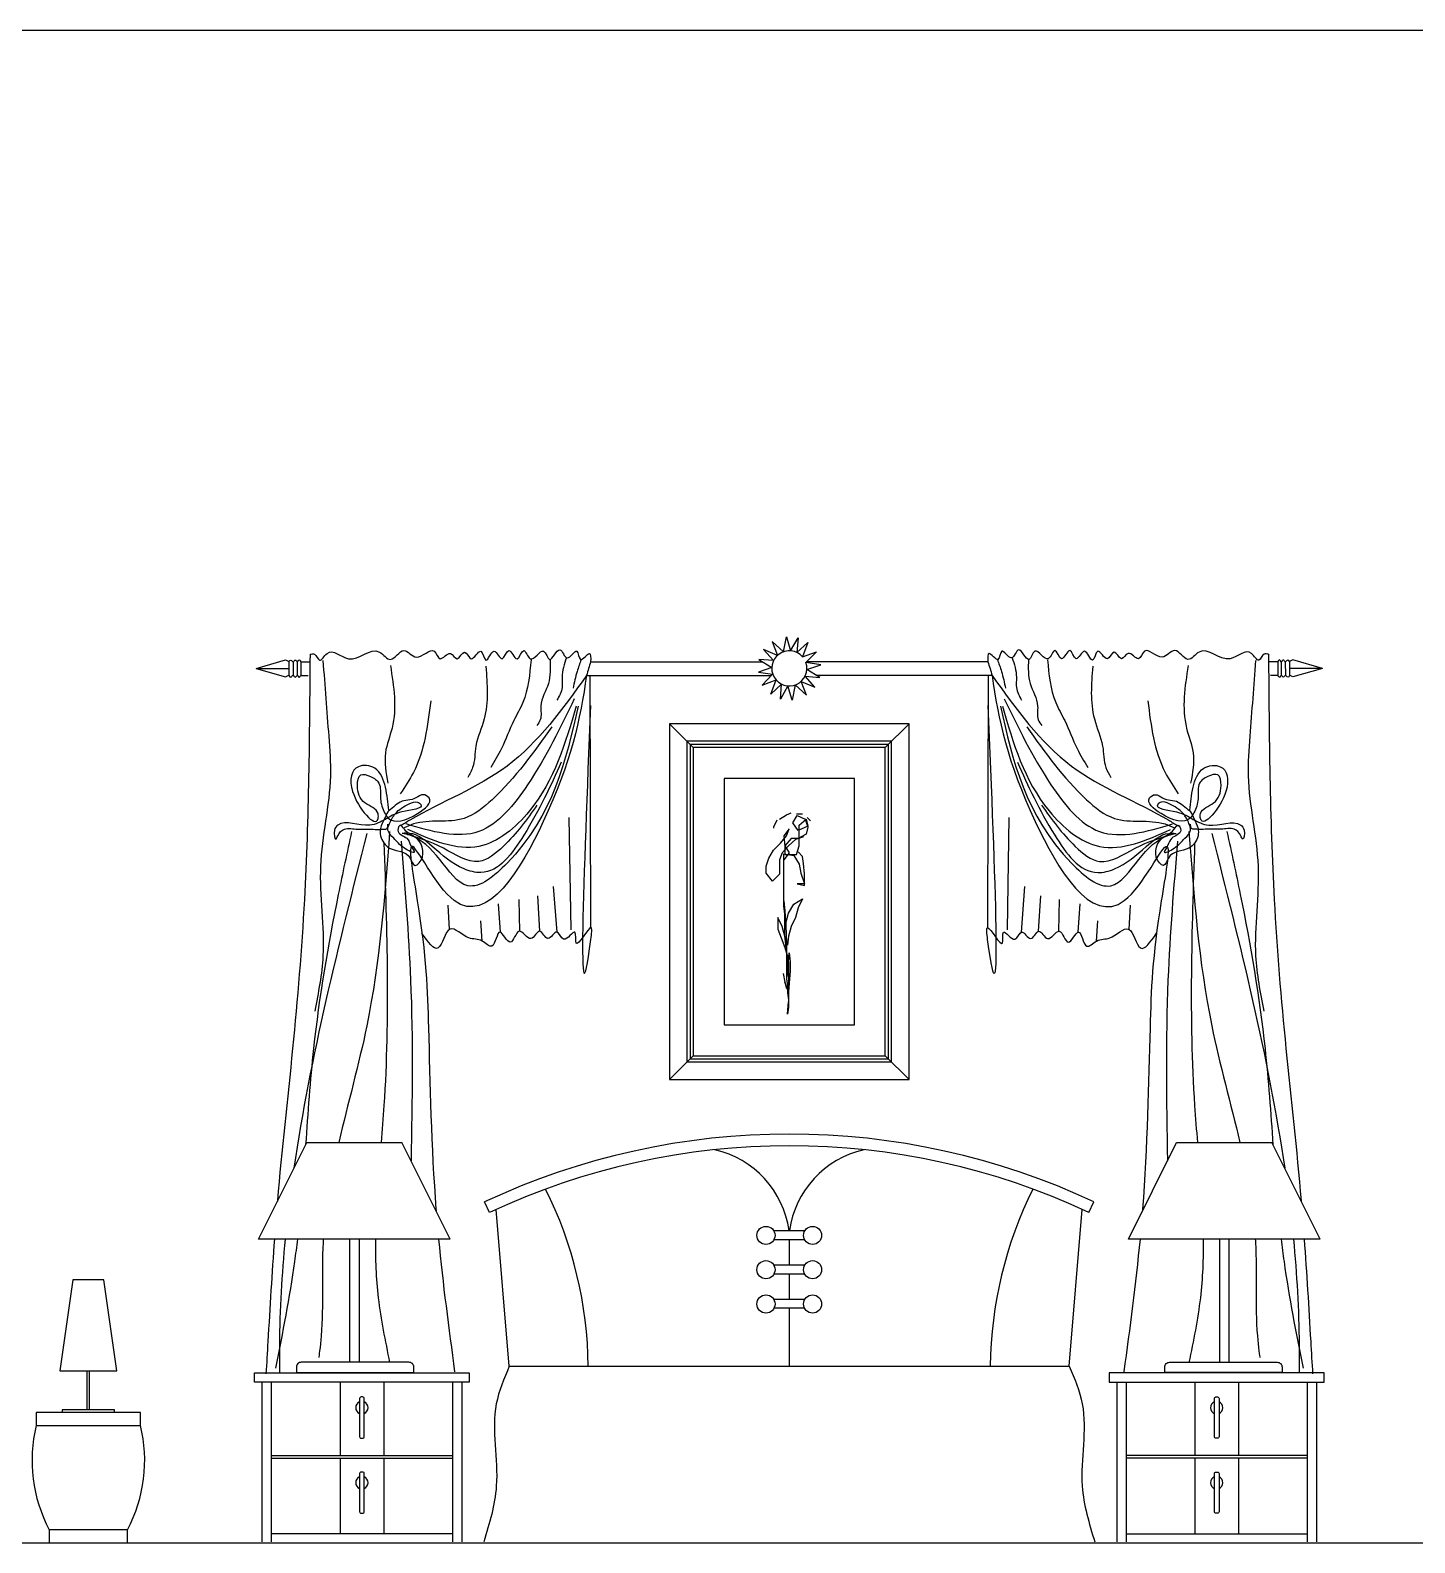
# Model space of a CAD drawing. Header units: inches. Extents: x 11.2 to 54.2, y 16.2 to 41.
# Drawn here: x 17.45 to 22.76, y 28.03 to 33.84 of the extents above; entities that cross this region are included whole.
import ezdxf

# ---------------------------------------------------------------- set-up
doc = ezdxf.new("R2010")
doc.units = ezdxf.units.IN
doc.header["$MEASUREMENT"] = 0
doc.layers.add('1', color=1, linetype='Continuous')
doc.layers.add('4', color=4, linetype='Continuous')

msp = doc.modelspace()

# ---------------------------------------------------------------- linework, layer by layer
at = {"layer": '1'}
for p, q in [((18.3159, 31.392, -0.3429), (18.4416, 31.392, -0.3429)), ((18.4416, 31.4183, -0.3429), (18.4416, 31.3658, -0.3429)), ((18.458, 31.4175, -0.3429), (18.4574, 31.365, -0.3429)), ((18.4737, 31.4175, -0.3429), (18.4737, 31.365, -0.3429)), ((18.4872, 31.4175, -0.3429), (18.5198, 31.4175, -0.3429)), ((18.4872, 31.4175, -0.3429), (18.4872, 31.365, -0.3429)), ((19.5998, 31.4175, -0.3429), (20.2605, 31.4175, -0.3429)), ((21.1259, 31.4175, -0.3429), (20.4302, 31.4175, -0.3429)), ((20.432, 31.3872, -0.3429), (20.4302, 31.3866, -0.3429)), ((22.2385, 31.4175, -0.3429), (22.2059, 31.4175, -0.3429)), ((22.2385, 31.4175, -0.3429), (22.2385, 31.365, -0.3429)), ((22.2521, 31.4175, -0.3429), (22.2521, 31.365, -0.3429)), ((22.2677, 31.4175, -0.3429), (22.2683, 31.365, -0.3429)), ((22.2841, 31.4183, -0.3429), (22.2841, 31.3658, -0.3429)), ((22.4099, 31.392, -0.3429), (22.2841, 31.392, -0.3429)), ((18.4872, 31.365, -0.3429), (18.5151, 31.365, -0.3429)), ((19.5842, 31.365, -0.3429), (20.2942, 31.365, -0.3429)), ((19.6009, 30.3963, -0.3429), (19.5981, 31.365, -0.3429)), ((20.2589, 31.3277, -0.3429), (20.312, 31.3476, -0.3429)), ((21.1415, 31.365, -0.3429), (20.4678, 31.365, -0.3429)), ((21.1249, 30.3963, -0.3429), (21.1277, 31.365, -0.3429)), ((22.2385, 31.365, -0.3429), (22.2106, 31.365, -0.3429)), ((19.5248, 30.3878, -0.3429), (19.518, 30.8196, -0.3429)), ((20.3153, 30.8096, -0.3429), (20.3017, 30.7823, -0.3429)), ((20.3255, 30.813, -0.3429), (20.3528, 30.83, -0.3429)), ((20.3528, 30.83, -0.3429), (20.3698, 30.8368, -0.3429)), ((20.3766, 30.7994, -0.3429), (20.3936, 30.8266, -0.3429)), ((20.397, 30.7687, -0.3429), (20.3766, 30.7994, -0.3429)), ((20.3902, 30.8334, -0.3429), (20.4141, 30.8334, -0.3429)), ((20.3936, 30.8266, -0.3429), (20.4243, 30.813, -0.3429)), ((20.4004, 30.7892, -0.3429), (20.4277, 30.813, -0.3429)), ((20.4243, 30.813, -0.3429), (20.4345, 30.7823, -0.3429)), ((20.4277, 30.813, -0.3429), (20.4345, 30.7858, -0.3429)), ((20.4311, 30.8198, -0.3429), (20.4447, 30.8062, -0.3429)), ((21.2009, 30.3878, -0.3429), (21.2078, 30.8196, -0.3429)), ((20.3017, 30.7823, -0.3429), (20.3017, 30.7789, -0.3429)), ((20.3289, 30.7211, -0.3429), (20.3528, 30.7483, -0.3429)), ((20.363, 30.7755, -0.3429), (20.3426, 30.7483, -0.3429)), ((20.3426, 30.7483, -0.3429), (20.346, 30.7074, -0.3429)), ((20.3698, 30.7381, -0.3429), (20.346, 30.7109, -0.3429)), ((20.3528, 30.7483, -0.3429), (20.363, 30.7755, -0.3429)), ((20.3868, 30.7347, -0.3429), (20.3596, 30.7109, -0.3429)), ((20.397, 30.7381, -0.3429), (20.3698, 30.7381, -0.3429)), ((20.4175, 30.7449, -0.3429), (20.3868, 30.7347, -0.3429)), ((20.4345, 30.7858, -0.3429), (20.397, 30.7687, -0.3429)), ((20.4277, 30.7551, -0.3429), (20.397, 30.7381, -0.3429)), ((20.4004, 30.7109, -0.3429), (20.4004, 30.7892, -0.3429)), ((20.4345, 30.7823, -0.3429), (20.4277, 30.7551, -0.3429)), ((20.2847, 30.6632, -0.3429), (20.3017, 30.6938, -0.3429)), ((20.3017, 30.6938, -0.3429), (20.3289, 30.7211, -0.3429)), ((20.3357, 30.6836, -0.3429), (20.3255, 30.6564, -0.3429)), ((20.3596, 30.7109, -0.3429), (20.3357, 30.6836, -0.3429)), ((20.363, 30.6836, -0.3429), (20.3426, 30.6564, -0.3429)), ((20.3426, 30.4793, -0.3429), (20.3426, 30.6802, -0.3429)), ((20.3426, 30.6802, -0.3429), (20.38, 30.6734, -0.3429)), ((20.346, 30.7109, -0.3429), (20.363, 30.6836, -0.3429)), ((20.346, 30.7074, -0.3429), (20.346, 30.6768, -0.3429)), ((20.346, 30.6768, -0.3429), (20.3902, 30.6768, -0.3429)), ((20.3902, 30.6768, -0.3429), (20.4004, 30.7109, -0.3429)), ((20.4141, 30.67, -0.3429), (20.397, 30.687, -0.3429)), ((20.2745, 30.6325, -0.3429), (20.2847, 30.6632, -0.3429)), ((20.2745, 30.6053, -0.3429), (20.2745, 30.6325, -0.3429)), ((20.3255, 30.6564, -0.3429), (20.3255, 30.6019, -0.3429)), ((20.38, 30.6734, -0.3429), (20.4004, 30.6394, -0.3429)), ((20.4004, 30.6394, -0.3429), (20.4072, 30.6053, -0.3429)), ((20.4175, 30.6428, -0.3429), (20.4141, 30.67, -0.3429)), ((20.4209, 30.6019, -0.3429), (20.4175, 30.6428, -0.3429)), ((20.2983, 30.5747, -0.3429), (20.2745, 30.6053, -0.3429)), ((20.3255, 30.6019, -0.3429), (20.2983, 30.5747, -0.3429)), ((20.4209, 30.5645, -0.3429), (20.3936, 30.5645, -0.3429)), ((20.3936, 30.5645, -0.3429), (20.4209, 30.5576, -0.3429)), ((20.4072, 30.6053, -0.3429), (20.4209, 30.5645, -0.3429)), ((20.4209, 30.5576, -0.3429), (20.4209, 30.6019, -0.3429)), ((19.3282, 30.3818, -0.3429), (19.3252, 30.5038, -0.3429)), ((19.4053, 30.3821, -0.3429), (19.3975, 30.5182, -0.3429)), ((19.471, 30.3792, -0.3429), (19.4577, 30.5544, -0.3429)), ((20.3426, 30.4998, -0.3429), (20.346, 30.4589, -0.3429)), ((20.38, 30.4862, -0.3429), (20.4141, 30.5066, -0.3429)), ((20.4141, 30.5066, -0.3429), (20.397, 30.4725, -0.3429)), ((21.2548, 30.3792, -0.3429), (21.268, 30.5544, -0.3429)), ((21.3205, 30.3821, -0.3429), (21.3283, 30.5182, -0.3429)), ((21.3976, 30.3818, -0.3429), (21.4006, 30.5038, -0.3429)), ((19.0582, 30.3895, -0.3429), (19.0529, 30.4821, -0.3429)), ((19.2536, 30.3792, -0.3429), (19.2463, 30.4871, -0.3429)), ((20.346, 30.4487, -0.3429), (20.3426, 30.4793, -0.3429)), ((20.346, 30.4589, -0.3429), (20.3494, 30.4044, -0.3429)), ((20.346, 30.3976, -0.3429), (20.3596, 30.4521, -0.3429)), ((20.346, 30.3636, -0.3429), (20.346, 30.4487, -0.3429)), ((20.3596, 30.4521, -0.3429), (20.38, 30.4862, -0.3429)), ((20.397, 30.4725, -0.3429), (20.3868, 30.4351, -0.3429)), ((21.4722, 30.3792, -0.3429), (21.4794, 30.4871, -0.3429)), ((21.6676, 30.3895, -0.3429), (21.6729, 30.4821, -0.3429)), ((19.183, 30.3447, -0.3429), (19.1782, 30.4218, -0.3429)), ((20.3357, 30.401, -0.3429), (20.3187, 30.4351, -0.3429)), ((20.3187, 30.4351, -0.3429), (20.3187, 30.3908, -0.3429)), ((20.3187, 30.3908, -0.3429), (20.3323, 30.3568, -0.3429)), ((20.346, 30.3636, -0.3429), (20.3357, 30.401, -0.3429)), ((20.3494, 30.4044, -0.3429), (20.3528, 30.3364, -0.3429)), ((20.3698, 30.401, -0.3429), (20.3596, 30.3636, -0.3429)), ((20.3868, 30.4351, -0.3429), (20.3698, 30.401, -0.3429)), ((21.5427, 30.3447, -0.3429), (21.5476, 30.4218, -0.3429)), ((20.3323, 30.3568, -0.3429), (20.346, 30.3193, -0.3429)), ((20.3494, 30.3329, -0.3429), (20.346, 30.3636, -0.3429)), ((20.3562, 30.3295, -0.3429), (20.346, 30.3636, -0.3429)), ((20.3528, 30.3057, -0.3429), (20.3494, 30.3329, -0.3429)), ((20.3528, 30.3364, -0.3429), (20.3528, 30.2002, -0.3429)), ((20.3596, 30.3636, -0.3429), (20.3562, 30.3295, -0.3429)), ((20.346, 30.3193, -0.3429), (20.3562, 30.2853, -0.3429)), ((20.3562, 30.2785, -0.3429), (20.3528, 30.3057, -0.3429)), ((20.3562, 30.2853, -0.3429), (20.3596, 30.2376, -0.3429)), ((20.3562, 30.2342, -0.3429), (20.3562, 30.2785, -0.3429)), ((20.3596, 30.2649, -0.3429), (20.363, 30.2989, -0.3429)), ((20.363, 30.2989, -0.3429), (20.3664, 30.2649, -0.3429)), ((20.3392, 30.2206, -0.3429), (20.346, 30.1866, -0.3429)), ((20.3596, 30.207, -0.3429), (20.3562, 30.2342, -0.3429)), ((20.3596, 30.2649, -0.3429), (20.3596, 30.0912, -0.3429)), ((20.3664, 30.2308, -0.3429), (20.363, 30.1831, -0.3429)), ((20.3664, 30.2649, -0.3429), (20.3664, 30.2308, -0.3429)), ((20.346, 30.1866, -0.3429), (20.3528, 30.1627, -0.3429)), ((20.3596, 30.1491, -0.3429), (20.346, 30.1866, -0.3429)), ((20.3528, 30.2002, -0.3429), (20.3562, 30.1729, -0.3429)), ((20.3562, 30.1729, -0.3429), (20.3562, 30.1457, -0.3429)), ((20.363, 30.1831, -0.3429), (20.3596, 30.1491, -0.3429)), ((20.3562, 30.1457, -0.3429), (20.3596, 30.1185, -0.3429)), ((20.3562, 30.064, -0.3429), (20.3596, 30.1117, -0.3429)), ((20.3596, 30.0912, -0.3429), (20.3562, 30.064, -0.3429)), ((20.3029, 29.2325, -0.3429), (20.4228, 29.2325, -0.3429)), ((18.6746, 29.2, -0.3429), (18.6746, 28.7268, -0.3429)), ((18.7106, 29.2, -0.3429), (18.7106, 28.7268, -0.3429)), ((20.3047, 29.1989, -0.3429), (20.4211, 29.1989, -0.3429)), ((20.3629, 29.1989, -0.3429), (20.3629, 29.1008, -0.3429)), ((22.0151, 29.2, -0.3429), (22.0151, 28.7268, -0.3429)), ((22.0511, 29.2, -0.3429), (22.0511, 28.7268, -0.3429)), ((20.3029, 29.1008, -0.3429), (20.4228, 29.1008, -0.3429)), ((20.3047, 29.0671, -0.3429), (20.4211, 29.0671, -0.3429)), ((20.3629, 29.0671, -0.3429), (20.3629, 28.9691, -0.3429)), ((20.3029, 28.9691, -0.3429), (20.4228, 28.9691, -0.3429)), ((20.3047, 28.9354, -0.3429), (20.4211, 28.9354, -0.3429)), ((20.3629, 28.9354, -0.3429), (20.3629, 28.7122, -0.3429)), ((17.6662, 28.5436), (17.6662, 28.6936)), ((17.6762, 28.5436), (17.6762, 28.6936)), ((18.6376, 28.6508, -0.3429), (18.6376, 28.369, -0.3429)), ((18.6746, 28.6878, -0.3429), (18.6746, 28.6868, -0.3429)), ((18.7106, 28.6878, -0.3429), (18.7106, 28.6868, -0.3429)), ((18.8055, 28.6508, -0.3429), (18.8055, 28.369, -0.3429)), ((21.9202, 28.6508, -0.3429), (21.9202, 28.369, -0.3429)), ((22.0151, 28.6878, -0.3429), (22.0151, 28.6868, -0.3429)), ((22.0511, 28.6878, -0.3429), (22.0511, 28.6868, -0.3429)), ((22.0881, 28.6508, -0.3429), (22.0881, 28.369, -0.3429)), ((18.3737, 28.369, -0.3429), (19.0694, 28.369, -0.3429)), ((18.3737, 28.359, -0.3429), (19.0694, 28.359, -0.3429)), ((18.6376, 28.359, -0.3429), (18.6376, 28.0673, -0.3429)), ((18.8055, 28.359, -0.3429), (18.8055, 28.0673, -0.3429)), ((22.352, 28.369, -0.3429), (21.6563, 28.369, -0.3429)), ((22.352, 28.359, -0.3429), (21.6563, 28.359, -0.3429)), ((21.9202, 28.359, -0.3429), (21.9202, 28.0673, -0.3429)), ((22.0881, 28.359, -0.3429), (22.0881, 28.0673, -0.3429))]:
    msp.add_line(p, q, dxfattribs=at)
at = {"layer": '1', "elevation": -0.3429}
for points in [[(20.3409, 31.4559), (20.2967, 31.4949), (20.3172, 31.4418), (20.2641, 31.4641), (20.3023, 31.422), (20.2456, 31.4267), (20.2954, 31.3957), (20.2441, 31.3781), (20.299, 31.37)], [(20.3409, 31.4559), (20.3517, 31.5138), (20.3682, 31.4594), (20.3964, 31.5096), (20.3922, 31.4529), (20.4339, 31.4915), (20.4137, 31.4365), (20.4677, 31.455), (20.4267, 31.414)], [(18.3159, 31.392), (18.4287, 31.4247), (18.4416, 31.4183)], [(18.3159, 31.392), (18.4287, 31.3593), (18.4416, 31.3658)], [(20.3849, 31.3282), (20.429, 31.2892), (20.4085, 31.3422), (20.4616, 31.3199), (20.4234, 31.3621), (20.4801, 31.3573), (20.4303, 31.3883), (20.4844, 31.4053), (20.4267, 31.414)], [(22.4099, 31.392), (22.297, 31.4247), (22.2841, 31.4183)], [(22.4099, 31.392), (22.297, 31.3593), (22.2841, 31.3658)], [(20.2589, 31.3277), (20.299, 31.37)], [(20.3849, 31.3282), (20.374, 31.2703), (20.3575, 31.3247), (20.3294, 31.2744), (20.3336, 31.3312), (20.2918, 31.2925), (20.312, 31.3476)], [(19.9941, 31.088), (19.9026, 31.1795)], [(20.7316, 31.088), (20.8231, 31.1795)], [(19.9941, 29.9043), (19.9026, 29.8128)], [(20.7316, 29.9043), (20.8231, 29.8128)], [(19.0607, 29.2), (18.3246, 29.2), (18.5099, 29.5708), (18.8754, 29.5708)], [(19.0607, 29.2), (18.8754, 29.5708)], [(22.4012, 29.2), (21.665, 29.2), (21.8504, 29.5708), (22.2159, 29.5708)], [(22.4012, 29.2), (22.2159, 29.5708)], [(19.212, 29.3021), (19.1929, 29.3429)], [(21.5138, 29.3021), (21.5329, 29.3429)], [(19.2878, 28.7123), (19.2379, 29.3141)], [(21.438, 28.7123), (21.4879, 29.3141)], [(18.3377, 28.6508), (18.3377, 28.0373)], [(18.3737, 28.6508), (18.3737, 28.0373)], [(19.0694, 28.6508), (19.0694, 28.0373)], [(19.1054, 28.6508), (19.1054, 28.0373)], [(21.6203, 28.6508), (21.6203, 28.0373)], [(21.6563, 28.6508), (21.6563, 28.0373)], [(22.352, 28.6508), (22.352, 28.0373)], [(22.388, 28.6508), (22.388, 28.0373)], [(19.0694, 28.0673), (18.3737, 28.0673)], [(21.6563, 28.0673), (22.352, 28.0673)]]:
    msp.add_lwpolyline(points, dxfattribs=at)
for points in [[(19.9026, 29.8128), (20.8231, 29.8128), (20.8231, 31.1795), (19.9026, 31.1795)], [(19.9701, 29.8803), (20.7556, 29.8803), (20.7556, 31.112), (19.9701, 31.112)], [(19.9821, 29.8923), (20.7436, 29.8923), (20.7436, 31.1), (19.9821, 31.1)], [(19.9941, 29.9043), (20.7316, 29.9043), (20.7316, 31.088), (19.9941, 31.088)], [(20.1126, 30.0228), (20.6131, 30.0228), (20.6131, 30.9695), (20.1126, 30.9695)], [(19.1341, 28.6508), (18.3091, 28.6508), (18.3091, 28.6868), (19.1341, 28.6868)], [(21.5917, 28.6508), (22.4167, 28.6508), (22.4167, 28.6868), (21.5917, 28.6868)]]:
    msp.add_lwpolyline(points, close=True, dxfattribs=at)
at = {"layer": '1'}
for points in [[(17.5612, 28.6936), (17.7812, 28.6936), (17.7312, 29.0436), (17.6112, 29.0436)], [(17.8712, 28.5336), (17.4712, 28.5336), (17.4712, 28.4836), (17.8712, 28.4836)], [(17.8212, 28.0836), (17.5212, 28.0836), (17.5212, 28.0336), (17.8212, 28.0336)]]:
    msp.add_lwpolyline(points, close=True, dxfattribs=at)
at = {"layer": '1', "elevation": -0.3429}
for points in [[(18.4705, 28.6878), (18.9209, 28.6878), (18.9209, 28.7085, 0.414214), (18.9025, 28.7268), (18.4889, 28.7268, 0.414214), (18.4705, 28.7085)], [(22.2553, 28.6878), (21.8049, 28.6878), (21.8049, 28.7085, -0.414214), (21.8233, 28.7268), (22.2369, 28.7268, -0.414214), (22.2553, 28.7085)], [(18.7245, 28.5935), (18.7187, 28.5935, 0.414214), (18.7127, 28.5874), (18.7127, 28.441, 0.414214), (18.7187, 28.435), (18.7245, 28.435, 0.414214), (18.7305, 28.441), (18.7305, 28.5874, 0.414214)], [(22.0013, 28.5935), (22.0071, 28.5935, -0.414214), (22.0131, 28.5874), (22.0131, 28.441, -0.414214), (22.0071, 28.435), (22.0013, 28.435, -0.414214), (21.9953, 28.441), (21.9953, 28.5874, -0.414214)], [(18.7245, 28.3053), (18.7187, 28.3053, 0.414214), (18.7127, 28.2993), (18.7127, 28.1528, 0.414214), (18.7187, 28.1468), (18.7245, 28.1468, 0.414214), (18.7305, 28.1528), (18.7305, 28.2993, 0.414214)], [(22.0013, 28.3053), (22.0071, 28.3053, -0.414214), (22.0131, 28.2993), (22.0131, 28.1528, -0.414214), (22.0071, 28.1468), (22.0013, 28.1468, -0.414214), (21.9953, 28.1528), (21.9953, 28.2993, -0.414214)]]:
    msp.add_lwpolyline(points, format="xyb", close=True, dxfattribs=at)
at = {"layer": '1'}
msp.add_lwpolyline([(17.7712, 28.5336), (17.7712, 28.5436), (17.5712, 28.5436), (17.5712, 28.5336)], dxfattribs=at)
for centre in [(20.2734, 29.2141, -0.3429), (20.4524, 29.2141, -0.3429), (20.2734, 29.0824, -0.3429), (20.4524, 29.0824, -0.3429), (20.2734, 28.9506, -0.3429), (20.4524, 28.9506, -0.3429)]:
    msp.add_circle(centre, 0.0348, dxfattribs=at)
for centre, radius, start, end in [((20.3629, 31.392, -0.3429), 0.0675, 41.13616, 18.98858), ((20.3629, 26.845, -0.3429), 2.7583, 64.90165, 115.09835), ((20.3629, 26.845, -0.3429), 2.7133, 64.90165, 115.09835), ((19.9941, 29.1809, -0.3429), 0.3717, 7.9857, 77.09017), ((20.7317, 29.1809, -0.3429), 0.3717, 102.90983, 172.0143), ((18.0323, 28.6969, -0.3429), 1.5586, 0.56488, 26.48439), ((22.6934, 28.6969, -0.3429), 1.5586, 153.51561, 179.43511), ((18.7216, 28.5524, -0.3429), 0.0237, 112.08573, 247.91427), ((18.7216, 28.5524, -0.3429), 0.0237, 292.08573, 67.91427), ((22.0042, 28.5524, -0.3429), 0.0237, 112.08573, 247.91427), ((22.0042, 28.5524, -0.3429), 0.0237, 292.08573, 67.91427), ((18.0196, 28.349), 0.5647, 166.21161, 208.03843), ((17.3229, 28.349), 0.5647, 331.96157, 13.78839), ((18.7216, 28.2643, -0.3429), 0.0237, 112.08573, 247.91427), ((18.7216, 28.2643, -0.3429), 0.0237, 292.08573, 67.91427), ((22.0042, 28.2643, -0.3429), 0.0237, 112.08573, 247.91427), ((22.0042, 28.2643, -0.3429), 0.0237, 292.08573, 67.91427)]:
    msp.add_arc(centre, radius, start, end, dxfattribs=at)
for points, knots in [([(18.5224, 31.4463, -0.3429), (18.5201, 31.132, -0.3429), (18.5165, 30.6263, -0.3429), (18.4582, 29.927, -0.3429), (18.4138, 29.5416, -0.3429), (18.3971, 29.3457, -0.3429), (18.397, 29.3449, -0.3429)], [0, 0, 0, 0, 628.417239, 1010.928812, 1402.673852, 1404.240858, 1404.240858, 1404.240858, 1404.240858]), ([(22.2033, 31.4463, -0.3429), (22.2056, 31.132, -0.3429), (22.2093, 30.6263, -0.3429), (22.2675, 29.927, -0.3429), (22.312, 29.5416, -0.3429), (22.3287, 29.3457, -0.3429), (22.3288, 29.3449, -0.3429)], [0, 0, 0, 0, 628.417239, 1010.928812, 1402.673852, 1404.240858, 1404.240858, 1404.240858, 1404.240858]), ([(19.5842, 31.365, -0.3429), (19.5603, 31.1971, -0.3429), (19.4972, 30.9012, -0.3429), (19.1299, 30.2771, -0.3429), (18.873, 30.8414, -0.3429), (18.9674, 30.3359, -0.3429), (18.9796, 29.9799, -0.3429), (18.9878, 29.5508, -0.3429), (19.0065, 29.3104, -0.3429), (19.0066, 29.3082, -0.3429)], [0, 0, 0, 0, 389.573836, 698.47232, 875.647564, 1015.22621, 1342.041677, 1806.826314, 1811.201188, 1811.201188, 1811.201188, 1811.201188]), ([(21.1415, 31.365, -0.3429), (21.1654, 31.1971, -0.3429), (21.2285, 30.9012, -0.3429), (21.5958, 30.2771, -0.3429), (21.8527, 30.8414, -0.3429), (21.7584, 30.3359, -0.3429), (21.7461, 29.9799, -0.3429), (21.7379, 29.5508, -0.3429), (21.7193, 29.3104, -0.3429), (21.7191, 29.3082, -0.3429)], [0, 0, 0, 0, 389.573836, 698.47232, 875.647564, 1015.22621, 1342.041677, 1806.826314, 1811.201188, 1811.201188, 1811.201188, 1811.201188]), ([(18.6821, 30.7652, -0.3429), (18.6647, 30.6849, -0.3429), (18.6051, 30.4092, -0.3429), (18.5365, 30.0086, -0.3429), (18.5142, 29.6853, -0.3429), (18.5054, 29.5618, -0.3429)], [0, 0, 0, 0, 164.368284, 564.090071, 811.543339, 811.543339, 811.543339, 811.543339]), ([(18.8282, 30.7652, -0.3429), (18.8094, 30.5153, -0.3429), (18.7791, 30.1125, -0.3429), (18.6675, 29.7204, -0.3429), (18.6328, 29.5708, -0.3429)], [0, 0, 0, 0, 500.423142, 806.71261, 806.71261, 806.71261, 806.71261]), ([(21.8975, 30.7652, -0.3429), (21.9163, 30.5153, -0.3429), (21.9466, 30.1125, -0.3429), (22.0582, 29.7204, -0.3429), (22.093, 29.5708, -0.3429)], [0, 0, 0, 0, 500.423142, 806.71261, 806.71261, 806.71261, 806.71261]), ([(22.0436, 30.7652, -0.3429), (22.061, 30.6849, -0.3429), (22.1207, 30.4092, -0.3429), (22.1892, 30.0086, -0.3429), (22.2115, 29.6853, -0.3429), (22.2204, 29.5618, -0.3429)], [0, 0, 0, 0, 164.368284, 564.090071, 811.543339, 811.543339, 811.543339, 811.543339]), ([(18.8063, 30.7213, -0.3429), (18.8174, 30.3856, -0.3429), (18.8301, 30.0029, -0.3429), (18.7994, 29.6181, -0.3429), (18.7956, 29.5708, -0.3429)], [0, 0, 0, 0, 672.409458, 766.670571, 766.670571, 766.670571, 766.670571]), ([(18.8721, 30.7286, -0.3429), (18.8867, 30.5509, -0.3429), (18.9203, 30.1422, -0.3429), (18.915, 29.7322, -0.3429), (18.9105, 29.5006, -0.3429)], [0, 0, 0, 0, 356.527404, 819.577516, 819.577516, 819.577516, 819.577516]), ([(21.8537, 30.7286, -0.3429), (21.8391, 30.5509, -0.3429), (21.8054, 30.1422, -0.3429), (21.8107, 29.7322, -0.3429), (21.8153, 29.5006, -0.3429)], [0, 0, 0, 0, 356.527404, 819.577516, 819.577516, 819.577516, 819.577516]), ([(21.9194, 30.7213, -0.3429), (21.9083, 30.3856, -0.3429), (21.8957, 30.0029, -0.3429), (21.9263, 29.6181, -0.3429), (21.9302, 29.5708, -0.3429)], [0, 0, 0, 0, 672.409458, 766.670571, 766.670571, 766.670571, 766.670571]), ([(18.3856, 29.2, -0.3429), (18.376, 29.0689, -0.3429), (18.3659, 28.8962, -0.3429), (18.3558, 28.7236, -0.3429), (18.3534, 28.6822, -0.3429)], [1501.167291, 1501.167291, 1501.167291, 1501.167291, 1764.062655, 1847.038783, 1847.038783, 1847.038783, 1847.038783]), ([(18.4739, 29.2, -0.3429), (18.4706, 29.1711, -0.3429), (18.4496, 29.0049, -0.3429), (18.4169, 28.8402, -0.3429), (18.3899, 28.7041, -0.3429)], [1053.710692, 1053.710692, 1053.710692, 1053.710692, 1111.982761, 1389.15747, 1389.15747, 1389.15747, 1389.15747]), ([(18.4271, 29.2, -0.3429), (18.4139, 29.065, -0.3429), (18.404, 28.8941, -0.3429), (18.4047, 28.7224, -0.3429), (18.4049, 28.6868, -0.3429)], [1056.308057, 1056.308057, 1056.308057, 1056.308057, 1328.551901, 1399.705948, 1399.705948, 1399.705948, 1399.705948]), ([(18.5733, 29.2, -0.3429), (18.573, 29.1955, -0.3429), (18.5661, 29.0722, -0.3429), (18.5779, 28.9052, -0.3429), (18.5562, 28.7454, -0.3429), (18.5562, 28.7454, -0.3429)], [1058.008749, 1058.008749, 1058.008749, 1058.008749, 1067.075001, 1305.878773, 1389.28266, 1389.28266, 1389.28266, 1389.28266]), ([(18.7735, 29.2, -0.3429), (18.7728, 29.1245, -0.3429), (18.7788, 28.9657, -0.3429), (18.8112, 28.8087, -0.3429), (18.8282, 28.726, -0.3429)], [1013.471497, 1013.471497, 1013.471497, 1013.471497, 1164.751981, 1332.975816, 1332.975816, 1332.975816, 1332.975816]), ([(21.9522, 29.2, -0.3429), (21.953, 29.1245, -0.3429), (21.947, 28.9657, -0.3429), (21.9146, 28.8087, -0.3429), (21.8975, 28.726, -0.3429)], [1013.471497, 1013.471497, 1013.471497, 1013.471497, 1164.751981, 1332.975816, 1332.975816, 1332.975816, 1332.975816]), ([(22.1525, 29.2, -0.3429), (22.1527, 29.1955, -0.3429), (22.1597, 29.0722, -0.3429), (22.1479, 28.9052, -0.3429), (22.1695, 28.7454, -0.3429), (22.1695, 28.7454, -0.3429)], [1058.008749, 1058.008749, 1058.008749, 1058.008749, 1067.075001, 1305.878773, 1389.28266, 1389.28266, 1389.28266, 1389.28266]), ([(22.2518, 29.2, -0.3429), (22.2552, 29.1711, -0.3429), (22.2761, 29.0049, -0.3429), (22.3088, 28.8402, -0.3429), (22.3359, 28.7041, -0.3429)], [1053.710692, 1053.710692, 1053.710692, 1053.710692, 1111.982761, 1389.15747, 1389.15747, 1389.15747, 1389.15747]), ([(22.2987, 29.2, -0.3429), (22.3119, 29.065, -0.3429), (22.3218, 28.8941, -0.3429), (22.321, 28.7224, -0.3429), (22.3209, 28.6868, -0.3429)], [1056.308057, 1056.308057, 1056.308057, 1056.308057, 1328.551901, 1399.705948, 1399.705948, 1399.705948, 1399.705948]), ([(22.3402, 29.2, -0.3429), (22.3497, 29.0689, -0.3429), (22.3598, 28.8962, -0.3429), (22.37, 28.7236, -0.3429), (22.3724, 28.6822, -0.3429)], [1501.167291, 1501.167291, 1501.167291, 1501.167291, 1764.062655, 1847.038783, 1847.038783, 1847.038783, 1847.038783])]:
    msp.add_open_spline(points, degree=3, knots=knots, dxfattribs=at)
for points in [[(18.5224, 31.4463, -0.3429), (18.5395, 31.4463, -0.3429), (18.5593, 31.4236, -0.3429), (18.5877, 31.4492, -0.3429), (18.67, 31.4293, -0.3429), (18.7893, 31.4548, -0.3429), (18.8319, 31.4264, -0.3429), (18.883, 31.4605, -0.3429), (18.9312, 31.435, -0.3429), (18.9994, 31.4577, -0.3429), (19.0221, 31.4293, -0.3429), (19.0618, 31.4492, -0.3429), (19.0874, 31.4293, -0.3429), (19.1157, 31.4548, -0.3429), (19.1413, 31.4293, -0.3429), (19.1782, 31.4577, -0.3429), (19.1981, 31.4236, -0.3429), (19.2293, 31.4577, -0.3429), (19.2605, 31.4293, -0.3429), (19.2861, 31.4605, -0.3429), (19.3173, 31.4293, -0.3429), (19.3429, 31.4605, -0.3429), (19.3684, 31.4293, -0.3429), (19.4195, 31.4577, -0.3429), (19.4422, 31.4264, -0.3429), (19.482, 31.4634, -0.3429), (19.5103, 31.4321, -0.3429), (19.5472, 31.4577, -0.3429), (19.5614, 31.4264, -0.3429), (19.5955, 31.4492, -0.3429), (19.5998, 31.4175, -0.3429)], [(19.5071, 31.4331, -0.3429), (19.4906, 31.3578, -0.3429), (19.4906, 31.3181, -0.3429), (19.4708, 31.2696, -0.3429)], [(22.2033, 31.4463, -0.3429), (22.1863, 31.4463, -0.3429), (22.1664, 31.4236, -0.3429), (22.138, 31.4492, -0.3429), (22.0557, 31.4293, -0.3429), (21.9365, 31.4548, -0.3429), (21.8939, 31.4264, -0.3429), (21.8428, 31.4605, -0.3429), (21.7945, 31.435, -0.3429), (21.7264, 31.4577, -0.3429), (21.7037, 31.4293, -0.3429), (21.6639, 31.4492, -0.3429), (21.6384, 31.4293, -0.3429), (21.61, 31.4548, -0.3429), (21.5845, 31.4293, -0.3429), (21.5476, 31.4577, -0.3429), (21.5277, 31.4236, -0.3429), (21.4965, 31.4577, -0.3429), (21.4652, 31.4293, -0.3429), (21.4397, 31.4605, -0.3429), (21.4085, 31.4293, -0.3429), (21.3829, 31.4605, -0.3429), (21.3574, 31.4293, -0.3429), (21.3063, 31.4577, -0.3429), (21.2835, 31.4264, -0.3429), (21.2438, 31.4634, -0.3429), (21.2154, 31.4321, -0.3429), (21.1785, 31.4577, -0.3429), (21.1643, 31.4264, -0.3429), (21.1302, 31.4492, -0.3429), (21.1259, 31.4175, -0.3429)], [(21.2187, 31.4331, -0.3429), (21.2352, 31.3578, -0.3429), (21.2352, 31.3181, -0.3429), (21.255, 31.2696, -0.3429)], [(18.4416, 31.4183, -0.3429), (18.4484, 31.4242, -0.3429), (18.4578, 31.4175, -0.3429), (18.4658, 31.4242, -0.3429), (18.4738, 31.4175, -0.3429), (18.4792, 31.4242, -0.3429), (18.4872, 31.4175, -0.3429)], [(18.5721, 31.422, -0.3429), (18.5942, 31.1313, -0.3429), (18.6006, 30.9796, -0.3429), (18.5627, 30.632, -0.3429), (18.5721, 30.2876, -0.3429), (18.5406, 30.0759, -0.3429)], [(18.8311, 31.403, -0.3429), (18.8375, 31.1629, -0.3429), (18.8122, 31.0681, -0.3429), (18.8217, 30.9512, -0.3429)], [(19.1975, 31.3999, -0.3429), (19.1912, 31.1977, -0.3429), (19.1596, 31.0934, -0.3429), (19.147, 31.0112, -0.3429), (19.128, 30.9733, -0.3429)], [(19.3713, 31.4252, -0.3429), (19.3397, 31.2609, -0.3429), (19.3049, 31.1913, -0.3429), (19.2575, 31.0839, -0.3429), (19.2165, 31.0112, -0.3429)], [(19.4442, 31.4264, -0.3429), (19.4377, 31.3335, -0.3429), (19.409, 31.2475, -0.3429), (19.4068, 31.1946, -0.3429), (19.3936, 31.1725, -0.3429)], [(19.5638, 31.4261, -0.3429), (19.5479, 31.3799, -0.3429), (19.5325, 31.3159, -0.3429)], [(19.5998, 31.4175, -0.3429), (19.5842, 31.365, -0.3429)], [(21.1259, 31.4175, -0.3429), (21.1415, 31.365, -0.3429)], [(21.1619, 31.4261, -0.3429), (21.1778, 31.3799, -0.3429), (21.1933, 31.3159, -0.3429)], [(21.2815, 31.4264, -0.3429), (21.2881, 31.3335, -0.3429), (21.3167, 31.2475, -0.3429), (21.3189, 31.1946, -0.3429), (21.3322, 31.1725, -0.3429)], [(21.3545, 31.4252, -0.3429), (21.3861, 31.2609, -0.3429), (21.4208, 31.1913, -0.3429), (21.4682, 31.0839, -0.3429), (21.5093, 31.0112, -0.3429)], [(21.5282, 31.3999, -0.3429), (21.5345, 31.1977, -0.3429), (21.5661, 31.0934, -0.3429), (21.5788, 31.0112, -0.3429), (21.5977, 30.9733, -0.3429)], [(21.8946, 31.403, -0.3429), (21.8883, 31.1629, -0.3429), (21.9136, 31.0681, -0.3429), (21.9041, 30.9512, -0.3429)], [(22.1536, 31.422, -0.3429), (22.1315, 31.1313, -0.3429), (22.1252, 30.9796, -0.3429), (22.1631, 30.632, -0.3429), (22.1536, 30.2876, -0.3429), (22.1852, 30.0759, -0.3429)], [(22.2841, 31.4183, -0.3429), (22.2773, 31.4242, -0.3429), (22.268, 31.4175, -0.3429), (22.2599, 31.4242, -0.3429), (22.2519, 31.4175, -0.3429), (22.2466, 31.4242, -0.3429), (22.2385, 31.4175, -0.3429)], [(18.4416, 31.3642, -0.3429), (18.4484, 31.3583, -0.3429), (18.4578, 31.365, -0.3429), (18.4658, 31.3583, -0.3429), (18.4738, 31.365, -0.3429), (18.4792, 31.3583, -0.3429), (18.4872, 31.365, -0.3429)], [(19.5842, 31.365, -0.3429), (19.2789, 31.0169, -0.3429), (18.9056, 30.8086, -0.3429), (18.8697, 30.7871, -0.3429)], [(21.1415, 31.365, -0.3429), (21.4469, 31.0169, -0.3429), (21.8201, 30.8086, -0.3429), (21.856, 30.7871, -0.3429)], [(22.2841, 31.3642, -0.3429), (22.2773, 31.3583, -0.3429), (22.268, 31.365, -0.3429), (22.2599, 31.3583, -0.3429), (22.2519, 31.365, -0.3429), (22.2466, 31.3583, -0.3429), (22.2385, 31.365, -0.3429)], [(18.9859, 31.2672, -0.3429), (18.9196, 30.9923, -0.3429), (18.869, 30.9101, -0.3429)], [(19.5373, 31.2754, -0.3429), (19.3579, 30.9451, -0.3429), (19.1712, 30.7655, -0.3429), (18.8913, 30.7943, -0.3429)], [(21.1884, 31.2754, -0.3429), (21.3679, 30.9451, -0.3429), (21.5545, 30.7655, -0.3429), (21.8345, 30.7943, -0.3429)], [(21.7398, 31.2672, -0.3429), (21.8062, 30.9923, -0.3429), (21.8567, 30.9101, -0.3429)], [(19.5517, 31.2467, -0.3429), (19.2789, 30.6435, -0.3429), (19.1282, 30.5573, -0.3429), (19.0205, 30.6578, -0.3429), (18.9056, 30.7512, -0.3429), (18.8769, 30.7584, -0.3429)], [(19.5445, 31.2467, -0.3429), (19.365, 30.8445, -0.3429), (19.1712, 30.7081, -0.3429), (18.8984, 30.7727, -0.3429)], [(19.5998, 31.2493, -0.3429), (19.6012, 30.3508, -0.3429), (19.6012, 30.3963, -0.3429), (19.5444, 30.3366, -0.3429), (19.5396, 30.3784, -0.3429), (19.4963, 30.3519, -0.3429), (19.4706, 30.3792, -0.3429), (19.436, 30.3543, -0.3429), (19.4053, 30.3821, -0.3429), (19.371, 30.3543, -0.3429), (19.3258, 30.3821, -0.3429), (19.2915, 30.3398, -0.3429), (19.252, 30.3792, -0.3429), (19.2208, 30.3253, -0.3429), (19.183, 30.3447, -0.3429), (19.1324, 30.3567, -0.3429), (19.0601, 30.3905, -0.3429), (19.0143, 30.3181, -0.3429), (18.9524, 30.375, -0.3429)], [(21.1259, 31.2493, -0.3429), (21.1246, 30.3508, -0.3429), (21.1246, 30.3963, -0.3429), (21.1813, 30.3366, -0.3429), (21.1861, 30.3784, -0.3429), (21.2295, 30.3519, -0.3429), (21.2552, 30.3792, -0.3429), (21.2897, 30.3543, -0.3429), (21.3204, 30.3821, -0.3429), (21.3548, 30.3543, -0.3429), (21.3999, 30.3821, -0.3429), (21.4343, 30.3398, -0.3429), (21.4737, 30.3792, -0.3429), (21.505, 30.3253, -0.3429), (21.5427, 30.3447, -0.3429), (21.5933, 30.3567, -0.3429), (21.6656, 30.3905, -0.3429), (21.7114, 30.3181, -0.3429), (21.7733, 30.375, -0.3429)], [(21.1741, 31.2467, -0.3429), (21.4469, 30.6435, -0.3429), (21.5976, 30.5573, -0.3429), (21.7053, 30.6578, -0.3429), (21.8201, 30.7512, -0.3429), (21.8488, 30.7584, -0.3429)], [(21.1813, 31.2467, -0.3429), (21.3607, 30.8445, -0.3429), (21.5545, 30.7081, -0.3429), (21.8273, 30.7727, -0.3429)], [(19.4512, 31.1677, -0.3429), (19.2215, 30.8876, -0.3429), (19.1138, 30.8158, -0.3429), (18.92, 30.7943, -0.3429), (18.8841, 30.7799, -0.3429)], [(21.2746, 31.1677, -0.3429), (21.5043, 30.8876, -0.3429), (21.612, 30.8158, -0.3429), (21.8058, 30.7943, -0.3429), (21.8417, 30.7799, -0.3429)], [(19.4871, 31.0312, -0.3429), (19.3435, 30.7512, -0.3429), (19.1784, 30.6076, -0.3429), (19.1138, 30.6219, -0.3429), (18.9918, 30.7081, -0.3429), (18.9056, 30.7584, -0.3429), (18.8769, 30.7584, -0.3429)], [(21.2387, 31.0312, -0.3429), (21.3822, 30.7512, -0.3429), (21.5474, 30.6076, -0.3429), (21.612, 30.6219, -0.3429), (21.734, 30.7081, -0.3429), (21.8201, 30.7584, -0.3429), (21.8488, 30.7584, -0.3429)], [(18.8248, 30.8469, -0.3429), (18.8122, 30.9354, -0.3429), (18.7711, 31.0081, -0.3429), (18.708, 31.0144, -0.3429), (18.6858, 30.9196, -0.3429), (18.7838, 30.8153, -0.3429), (18.7838, 30.8343, -0.3429), (18.7332, 30.8754, -0.3429), (18.7048, 30.9417, -0.3429), (18.7174, 30.9828, -0.3429), (18.7553, 30.9765, -0.3429), (18.7869, 30.9512, -0.3429), (18.7932, 30.8912, -0.3429), (18.809, 30.8374, -0.3429), (18.8217, 30.8185, -0.3429), (18.9354, 30.8343, -0.3429), (18.9796, 30.8943, -0.3429), (18.9575, 30.9069, -0.3429), (18.9291, 30.8943, -0.3429), (18.869, 30.8785, -0.3429), (18.8438, 30.8596, -0.3429), (18.8217, 30.8406, -0.3429), (18.809, 30.8153, -0.3429), (18.7932, 30.7774, -0.3429), (18.7932, 30.749, -0.3429), (18.828, 30.7016, -0.3429), (18.9069, 30.6636, -0.3429), (18.9259, 30.6352, -0.3429), (18.9417, 30.6447, -0.3429), (18.9354, 30.7363, -0.3429), (18.8848, 30.7742, -0.3429), (18.869, 30.79, -0.3429), (18.8596, 30.7711, -0.3429), (18.8943, 30.7395, -0.3429), (18.9101, 30.711, -0.3429), (18.9227, 30.6858, -0.3429), (18.8848, 30.7016, -0.3429), (18.8438, 30.7395, -0.3429), (18.8217, 30.7711, -0.3429), (18.828, 30.7964, -0.3429), (18.8501, 30.8343, -0.3429), (18.9038, 30.8722, -0.3429), (18.9354, 30.8785, -0.3429), (18.948, 30.869, -0.3429), (18.8754, 30.8406, -0.3429), (18.8122, 30.8122, -0.3429), (18.7522, 30.79, -0.3429), (18.629, 30.79, -0.3429), (18.6164, 30.7711, -0.3429), (18.6227, 30.7363, -0.3429), (18.629, 30.749, -0.3429), (18.6543, 30.7742, -0.3429), (18.7048, 30.7742, -0.3429), (18.7427, 30.7742, -0.3429), (18.8059, 30.7742, -0.3429), (18.8185, 30.7774, -0.3429), (18.8217, 30.7932, -0.3429)], [(21.9009, 30.8469, -0.3429), (21.9136, 30.9354, -0.3429), (21.9546, 31.0081, -0.3429), (22.0178, 31.0144, -0.3429), (22.0399, 30.9196, -0.3429), (21.942, 30.8153, -0.3429), (21.942, 30.8343, -0.3429), (21.9925, 30.8754, -0.3429), (22.021, 30.9417, -0.3429), (22.0083, 30.9828, -0.3429), (21.9704, 30.9765, -0.3429), (21.9388, 30.9512, -0.3429), (21.9325, 30.8912, -0.3429), (21.9167, 30.8374, -0.3429), (21.9041, 30.8185, -0.3429), (21.7904, 30.8343, -0.3429), (21.7462, 30.8943, -0.3429), (21.7683, 30.9069, -0.3429), (21.7967, 30.8943, -0.3429), (21.8567, 30.8785, -0.3429), (21.882, 30.8596, -0.3429), (21.9041, 30.8406, -0.3429), (21.9167, 30.8153, -0.3429), (21.9325, 30.7774, -0.3429), (21.9325, 30.749, -0.3429), (21.8978, 30.7016, -0.3429), (21.8188, 30.6636, -0.3429), (21.7999, 30.6352, -0.3429), (21.7841, 30.6447, -0.3429), (21.7904, 30.7363, -0.3429), (21.8409, 30.7742, -0.3429), (21.8567, 30.79, -0.3429), (21.8662, 30.7711, -0.3429), (21.8314, 30.7395, -0.3429), (21.8157, 30.711, -0.3429), (21.803, 30.6858, -0.3429), (21.8409, 30.7016, -0.3429), (21.882, 30.7395, -0.3429), (21.9041, 30.7711, -0.3429), (21.8978, 30.7964, -0.3429), (21.8757, 30.8343, -0.3429), (21.822, 30.8722, -0.3429), (21.7904, 30.8785, -0.3429), (21.7777, 30.869, -0.3429), (21.8504, 30.8406, -0.3429), (21.9136, 30.8122, -0.3429), (21.9736, 30.79, -0.3429), (22.0968, 30.79, -0.3429), (22.1094, 30.7711, -0.3429), (22.1031, 30.7363, -0.3429), (22.0968, 30.749, -0.3429), (22.0715, 30.7742, -0.3429), (22.021, 30.7742, -0.3429), (21.9831, 30.7742, -0.3429), (21.9199, 30.7742, -0.3429), (21.9072, 30.7774, -0.3429), (21.9041, 30.7932, -0.3429)], [(19.3938, 30.8661, -0.3429), (19.2645, 30.7081, -0.3429), (19.1712, 30.6506, -0.3429), (19.0348, 30.7009, -0.3429), (18.8841, 30.7584, -0.3429)], [(21.332, 30.8661, -0.3429), (21.4612, 30.7081, -0.3429), (21.5545, 30.6506, -0.3429), (21.6909, 30.7009, -0.3429), (21.8417, 30.7584, -0.3429)], [(19.2878, 28.7123, -0.3429), (19.2379, 28.5668, -0.3429), (19.2379, 28.2512, -0.3429), (19.1899, 28.0373, -0.3429)], [(19.2878, 28.7123, -0.3429), (20.3576, 28.7122, -0.3429), (21.438, 28.7123, -0.3429)], [(21.438, 28.7123, -0.3429), (21.4879, 28.5668, -0.3429), (21.4879, 28.2512, -0.3429), (21.5359, 28.0373, -0.3429)]]:
    msp.add_spline(points, degree=3, dxfattribs=at)
for points in [[(18.7406, 30.7579, -0.3429), (18.6321, 30.3305, -0.3429), (18.5237, 29.9031, -0.3429), (18.4605, 29.4719, -0.3429)], [(21.9852, 30.7579, -0.3429), (22.0936, 30.3305, -0.3429), (22.2021, 29.9031, -0.3429), (22.2653, 29.4719, -0.3429)], [(19.0161, 29.2, -0.3429), (19.0326, 29.0264, -0.3429), (19.0553, 28.8583, -0.3429), (19.0779, 28.6901, -0.3429)], [(21.7097, 29.2, -0.3429), (21.6931, 29.0264, -0.3429), (21.6705, 28.8583, -0.3429), (21.6478, 28.6901, -0.3429)]]:
    msp.add_open_spline(points, degree=3, dxfattribs=at)
at = {"layer": '4'}
for p, q in [((11.4922, 33.843), (31.8184, 33.843)), ((11.4922, 28.0336), (31.8184, 28.0336))]:
    msp.add_line(p, q, dxfattribs=at)

doc.saveas('drawing.dxf')
